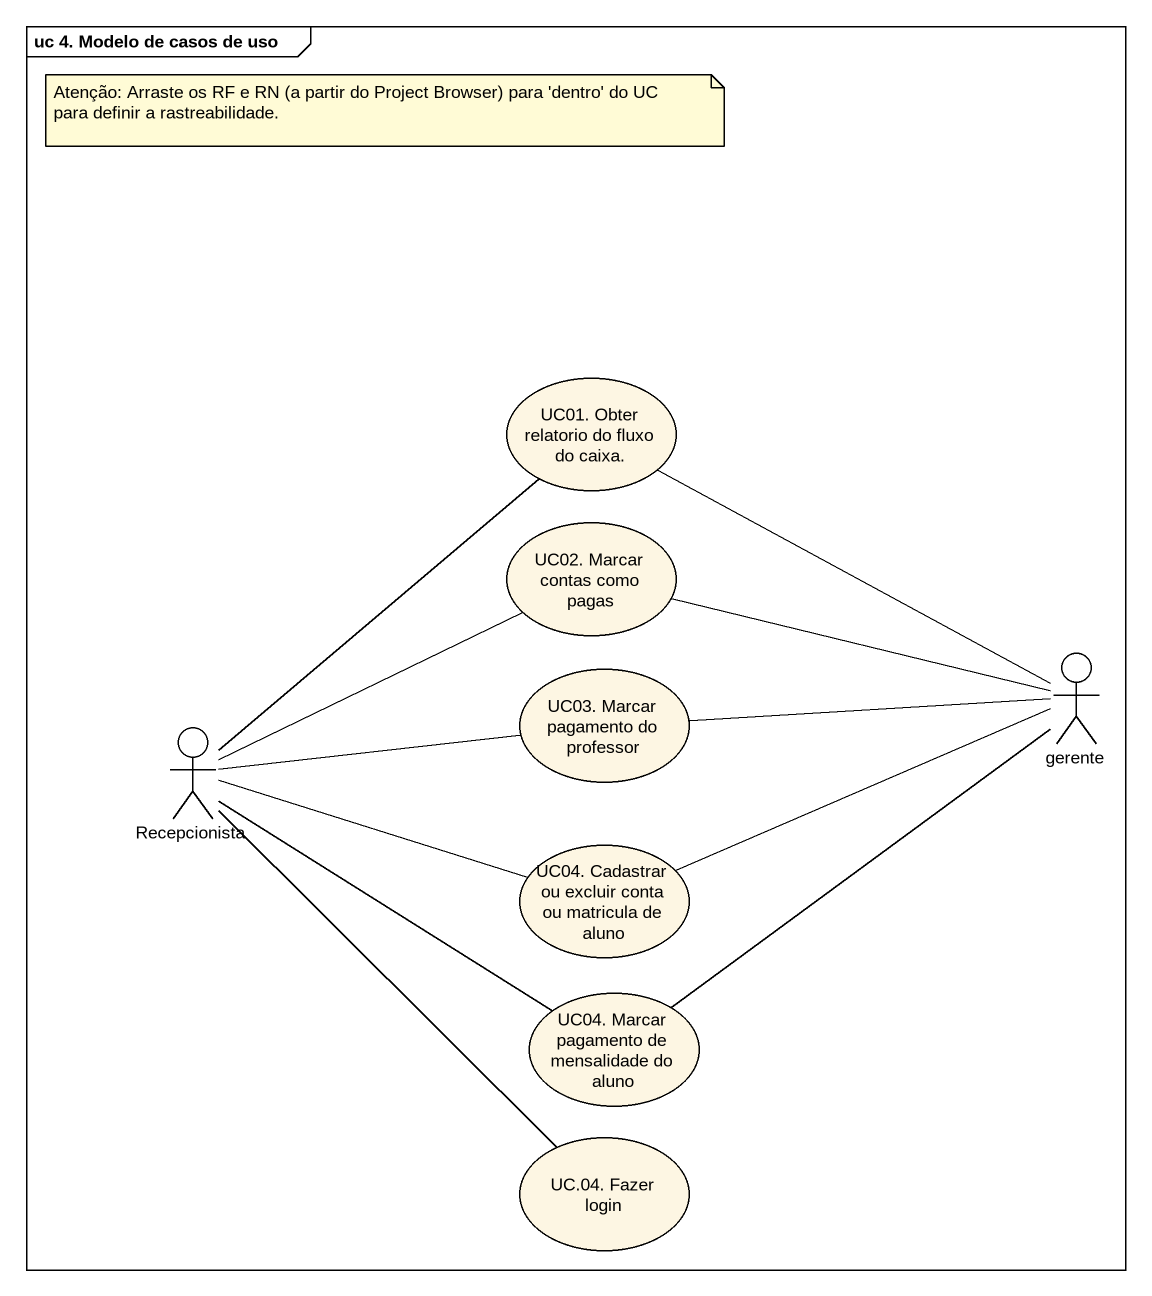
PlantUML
@startuml
mainframe uc 4. Modelo de casos de uso
usecase "UC01. Obter relatorio do fluxo do caixa." as UC01_Obter_relatorio_do
usecase "UC02. Marcar contas como pagas" as UC02_Marcar_contas_como
usecase "UC03. Marcar pagamento do professor" as UC03_Marcar_pagamento_do
actor gerente
actor Recepcionista
usecase "UC04. Cadastrar ou excluir conta ou matricula de aluno" as UC04_Cadastrar_ou_excluir
usecase "UC04. Marcar pagamento de mensalidade do aluno" as UC04_Marcar_pagamento_de
usecase "UC.04. Fazer login" as UC_04_Fazer_login
gerente -up- UC01_Obter_relatorio_do
gerente -left- UC02_Marcar_contas_como
gerente -left- UC03_Marcar_pagamento_do
gerente -left- UC04_Cadastrar_ou_excluir
gerente -- UC04_Marcar_pagamento_de
Recepcionista -up- UC01_Obter_relatorio_do
Recepcionista -up- UC01_Obter_relatorio_do
Recepcionista -right- UC02_Marcar_contas_como
Recepcionista -right- UC03_Marcar_pagamento_do
Recepcionista -right- UC04_Cadastrar_ou_excluir
Recepcionista -right- UC04_Marcar_pagamento_de
Recepcionista -- UC_04_Fazer_login
note as N1
  Atenção: Arraste os RF e RN (a partir do Project Browser) para 'dentro' do UC para definir a rastreabilidade.
end note
@enduml
